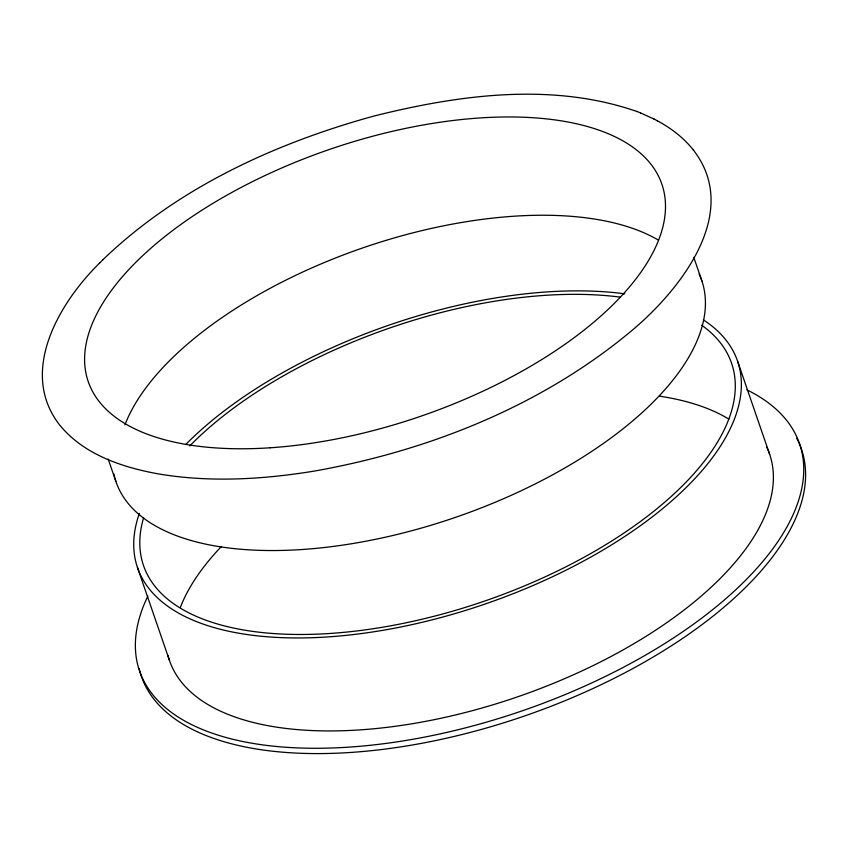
<?xml version="1.0" encoding="UTF-8"?>
<svg xmlns="http://www.w3.org/2000/svg" width="848" height="848" viewBox="0 0 848 848"><rect width="100%" height="100%" fill="white"/><g stroke="black" fill="none" stroke-linecap="round" stroke-linejoin="round"><path stroke-width="1.27" d="M99.629 263.018C59.328 302.672 18.296 371.636 59.487 424.795C83.634 454.602 122.239 467.386 158.746 473.958C210.315 482.629 263.187 479.449 314.566 471.043C430.084 450.458 543.61 405.079 633.848 328.876C681.569 288.119 741.47 211.862 693.282 149.905M102.629 259.986C177.37 187.959 274.667 143.376 373.809 116.081C459.044 94.743 552.143 81.991 637.018 111.533M99.375 263.272L102.884 259.732M640.176 112.763L654.38 119.218M636.625 111.374L640.579 112.922M657.126 120.66C670.991 128.101 683.838 137.832 693.59 150.287M653.988 119.006L657.529 120.861M737.675 361.449L769.687 454.422M693.791 257.4L701.9 280.953M108.184 459.033L115.869 481.346M137.429 567.365L169.441 660.338M124.953 424.837A303.33 141.001 -19 0 1 361.789 248.241A303.33 141.001 -19 0 1 658.292 240.048M699.123 273.946A309.679 143.948 -19 0 1 454.411 517.725A309.679 143.948 -19 0 1 113.886 474.064M796.696 438.225A349.026 162.244 -19 0 1 528.028 714.769A349.026 162.244 -19 0 1 139.178 668.584M746.887 389.836A349.026 162.244 -19 0 1 522.357 710.783A349.026 162.244 -19 0 1 147.891 596.059M703.405 319.876A317.29 147.488 -19 0 1 484.833 604.115A317.29 147.488 -19 0 1 139.358 513.369M185.807 444.426A317.29 147.488 -19 0 1 624.806 293.832M701.667 325.208A310.951 144.542 -19 0 1 484.971 600.946A310.951 144.542 -19 0 1 143.609 517.715M189.751 445.942A310.951 144.542 -19 0 1 620.535 297.171M766.804 447.246A317.29 147.488 -19 0 1 519.464 696.187A317.29 147.488 -19 0 1 167.968 655.398M180.338 607.475A310.951 144.542 -19 0 1 221.455 546.441M659.458 396.164A310.951 144.542 -19 0 1 728.824 419.092M270.152 447.786A303.33 141.001 -19 0 0 662.055 184.726A303.33 141.001 -19 0 0 192.92 216.092A303.33 141.001 -19 0 0 270.152 447.786"/></g></svg>
